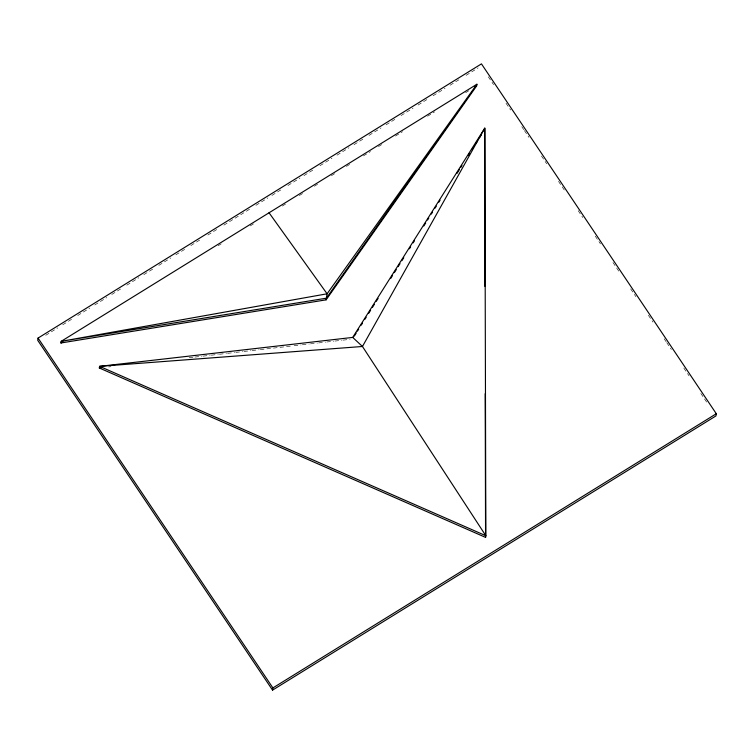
<?xml version="1.0" encoding="UTF-8"?>
<svg xmlns="http://www.w3.org/2000/svg" width="754" height="754" viewBox="0 0 754 754"><rect width="100%" height="100%" fill="white"/><g stroke="black" fill="none" stroke-linecap="round" stroke-linejoin="round"><path stroke-width="0.57" stroke-dasharray="3.77 2.83" d="M45.711 335.313L57.719 327.886M62.723 324.795L72.733 318.603M77.737 315.511L89.745 308.084M94.75 304.984L106.766 297.557M111.771 294.465L122.779 287.651M126.785 285.182L138.793 277.755M143.797 274.654L154.806 267.849M158.811 265.37L170.819 257.943M175.823 254.852L186.832 248.038M190.837 245.568L201.846 238.754M207.85 235.041L218.867 228.236M223.872 225.135L250.893 208.424M255.898 205.333L267.906 197.906M271.911 195.427L282.92 188.623M287.924 185.522L299.941 178.095M303.937 175.625L314.955 168.811M319.96 165.72L331.967 158.293M336.972 155.192L348.979 147.765M353.984 144.674L364.993 137.869M368.998 135.39L381.015 127.963M386.02 124.862L397.028 118.058M401.024 115.579L413.041 108.152M418.046 105.06L429.054 98.256M433.06 95.777L445.067 88.35M450.072 85.249L461.08 78.444M466.085 75.353L478.102 67.926M218.189 245.719L221.195 243.862M250.253 225.889L254.258 223.41M282.307 206.068L286.313 203.589M299.338 195.54L303.344 193.062M314.361 186.247L318.367 183.769M331.392 175.71L335.398 173.232M346.416 166.417L350.422 163.938M363.447 155.889L370.459 151.554M378.47 146.596L382.485 144.118M395.501 136.069L402.513 131.733M427.565 116.239L434.577 111.903M465.623 92.704L469.638 90.226M108.651 366.925L110.989 366.661M189.141 357.726L193.806 357.189M194.975 357.057L201.968 356.256M203.137 356.124L210.14 355.322M211.308 355.191L218.302 354.389M219.471 354.257L226.464 353.456M227.633 353.324L234.635 352.523M235.804 352.391L242.797 351.59M243.966 351.458L250.959 350.657M252.128 350.525L259.131 349.724M260.3 349.592L292.957 345.86M294.126 345.728L301.119 344.927M302.288 344.795L309.291 343.994M310.45 343.862L317.453 343.061M318.622 342.929L325.615 342.127M326.784 341.996L333.786 341.194M334.946 341.062L341.948 340.261M343.117 340.129L350.11 339.328M488.319 76.814L493.568 84.636M506.028 103.204L510.618 110.046M521.768 126.653L523.738 129.584M524.398 130.565L528.988 137.407M541.457 155.974L546.697 163.788M558.507 181.384L564.416 190.178M578.186 210.705L582.776 217.538M595.245 236.106L600.495 243.928M612.955 262.496L619.515 272.269M630.664 288.886L635.914 296.699M648.374 315.266L652.973 322.109M664.123 338.725L666.093 341.656M666.743 342.636L671.333 349.47M683.803 368.037L689.052 375.86M700.852 393.447L706.762 402.25"/><path stroke-width="1.13" d="M38.058 338.075L37.7 340.271L272.543 690.127L715.942 415.925L716.3 413.729L481.457 63.873L38.058 338.075L272.901 687.931L272.543 690.127M60.914 342.976L61.178 341.336L476.914 84.241L476.651 85.89L326.114 299.838L60.914 342.976L62.921 341.741M99.321 367.99L99.594 366.35L352.712 337.415L362.457 346.482L485.83 535.726L485.567 537.376L99.321 367.99L101.658 367.726M326.114 299.838L327.095 293.796L476.914 84.241L326.388 298.188L61.178 341.336L327.095 293.796L269.055 212.779M352.712 337.415L484.794 128.133L485.83 535.726L99.594 366.35L362.457 346.482L484.794 128.133L484.926 286.463M354.323 336.086L356.199 333.108M357.453 331.129L358.706 329.14M361.213 325.172L362.467 323.193M364.964 319.225L366.218 317.236M368.725 313.268L370.6 310.299M372.476 307.321L374.352 304.343M376.237 301.374L378.112 298.396M390.629 278.556L392.504 275.587M394.389 272.609L396.265 269.63M398.14 266.652L400.016 263.683M401.891 260.705L403.776 257.727M409.403 248.801L410.657 246.822M413.164 242.854L414.417 240.865M423.805 225.993L425.68 223.014M427.556 220.036L428.809 218.057M431.316 214.089L432.57 212.11M435.067 208.142L436.321 206.153M438.828 202.185L440.082 200.206M456.981 173.429L459.478 169.462M460.732 167.473L461.985 165.494M468.243 155.569L469.497 153.59M472.004 149.622L473.248 147.633M475.755 143.675L477.631 140.696M479.516 137.718L481.391 134.74M474.643 87.125L476.651 85.89M272.901 687.931L716.3 413.729M485.199 393.663L485.567 537.376"/></g></svg>
